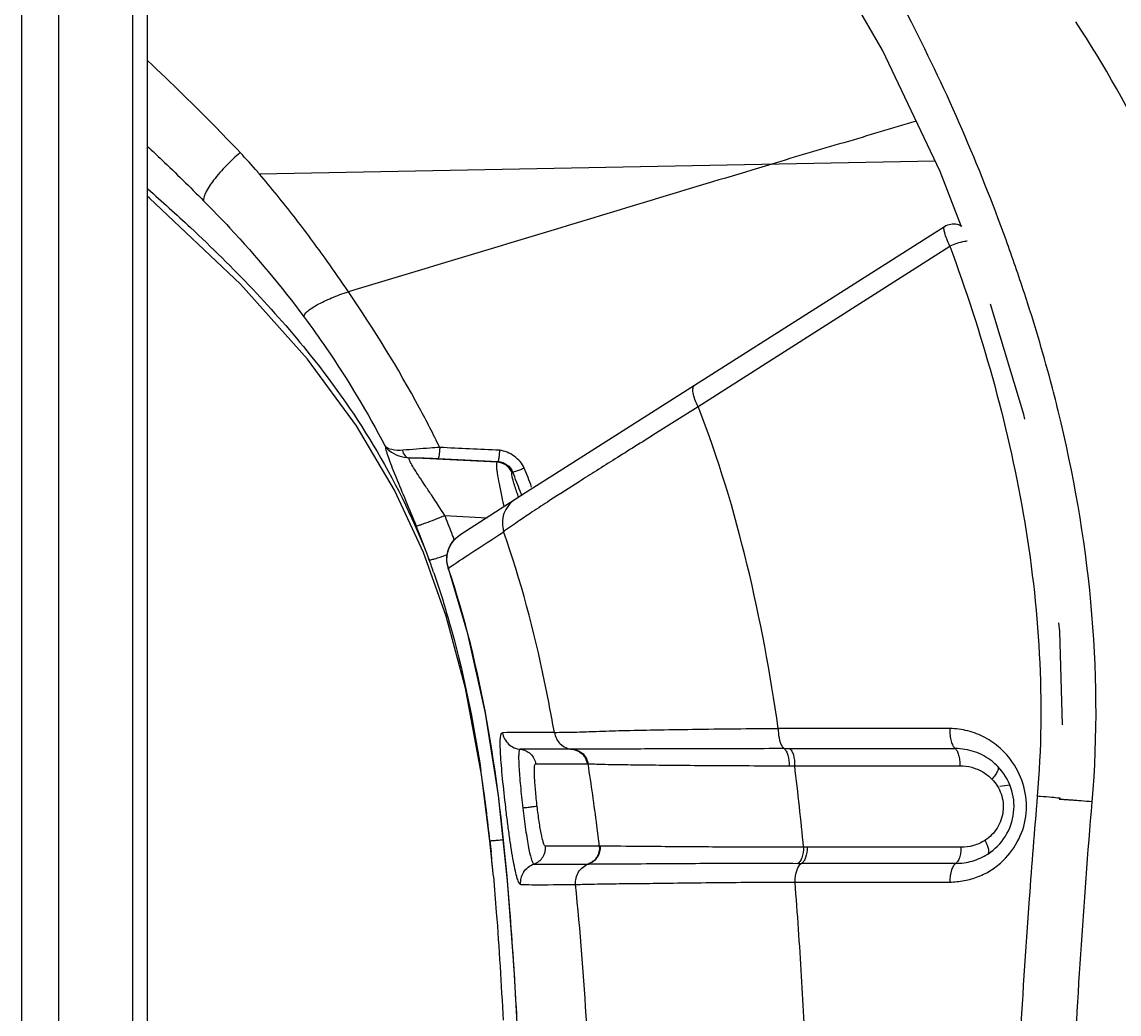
# Model space of a CAD drawing. Header units: millimetres. Extents: x -73584 to -37571, y -61249 to -50748.
# Drawn here: x -48269.71 to -48250.39, y -55066.37 to -55048.91 of the extents above; entities that cross this region are included whole.
import ezdxf

# ---------------------------------------------------------------- set-up
doc = ezdxf.new("R2010")
doc.units = ezdxf.units.MM
doc.header["$LTSCALE"] = 200
for name, color, linetype in [('1', 7, 'Continuous'), ('DIM', 3, 'Continuous'), ('SOLID_1', 7, 'Continuous')]:
    doc.layers.add(name, color=color, linetype=linetype)

# ---------------------------------------------------------------- blocks, each defined once
blk = doc.blocks.new('5569')
at = {"color": 7, "linetype": 'Continuous'}
for p, q in [((-46036.839, -55050.315), (-46036.839, -54818.218)), ((-46037.101, -55042.922), (-46037.101, -54825.611)), ((-46039.052, -55041.77), (-46039.052, -54826.763)), ((-46038.402, -55041.77), (-46038.402, -54826.763))]:
    blk.add_line(p, q, dxfattribs=at)
at = {"layer": '1', "color": 7, "linetype": 'Continuous'}
for p, q in [((-46022.649, -54876.023), (-46022.65, -54876.023)), ((-46022.811, -54876.069), (-46027.209, -54878.86)), ((-46027.147, -54879.234), (-46022.715, -54876.411)), ((-46027.209, -54878.86), (-46029.657, -54880.415)), ((-46029.657, -54880.415), (-46030.166, -54880.74)), ((-46030.368, -54880.869), (-46031.344, -54881.498)), ((-46030.166, -54880.74), (-46030.368, -54880.869)), ((-46031.546, -54882.078), (-46031.545, -54882.079)), ((-46022.716, -54884.899), (-46025.736, -54884.899)), ((-46029.35, -54885.265), (-46030.28, -54885.265)), ((-46030.167, -54885.265), (-46030.278, -54885.265)), ((-46025.632, -54885.253), (-46022.621, -54885.253)), ((-46030.007, -54885.523), (-46029.085, -54885.524)), ((-46029.743, -54885.523), (-46029.435, -54885.523)), ((-46025.543, -54885.555), (-46025.447, -54885.555)), ((-46025.447, -54885.555), (-46022.539, -54885.555)), ((-46021.794, -54885.654), (-46021.871, -54885.566)), ((-46028.886, -54886.971), (-46029.836, -54886.971)), ((-46028.874, -54886.971), (-46028.886, -54886.971)), ((-46022.519, -54886.991), (-46025.291, -54886.991)), ((-46022.048, -54887.11), (-46021.969, -54887.054)), ((-46030.037, -54887.285), (-46029.086, -54887.285)), ((-46029.785, -54887.285), (-46029.634, -54887.285)), ((-46029.283, -54887.285), (-46029.085, -54887.285)), ((-46029.085, -54887.285), (-46029.073, -54887.285)), ((-46025.389, -54887.273), (-46025.325, -54887.273)), ((-46022.61, -54887.273), (-46025.325, -54887.273)), ((-46025.44, -54887.604), (-46022.716, -54887.604))]:
    blk.add_line(p, q, dxfattribs=at)
for points in [[(-46031.556, -54882.042), (-46031.571, -54881.947), (-46031.567, -54881.853), (-46031.546, -54881.76), (-46031.508, -54881.674), (-46031.454, -54881.595), (-46031.386, -54881.528), (-46031.345, -54881.498)], [(-46029.882, -54905.249), (-46029.922, -54903.371), (-46029.968, -54901.381), (-46030.016, -54899.458), (-46030.065, -54897.599), (-46030.118, -54895.799), (-46030.172, -54894.055), (-46030.231, -54892.365), (-46030.299, -54890.724), (-46030.388, -54889.13), (-46030.504, -54887.581), (-46030.664, -54886.077), (-46030.891, -54884.627), (-46031.201, -54883.234), (-46031.556, -54882.042)], [(-46030.007, -54885.523), (-46029.882, -54885.522), (-46029.743, -54885.523)], [(-46029.558, -54886.97), (-46029.704, -54886.97), (-46029.836, -54886.971)]]:
    blk.add_lwpolyline(points, dxfattribs=at)
for centre, radius, start, end in [((-46022.649, -54876.324), 0.301, 84.01, 89.9659), ((-46022.654, -54876.328), 0.307, 59.8368, 63.1444), ((-46024.881, -54884.916), 0.855, 178.8093, 180.0184), ((-46021.792, -54884.917), 0.925, 178.898, 180.0153), ((-46022.609, -54886.29), 1.033, 44.4139, 51.9223), ((-46068.563, -54890.964), 43.454, 5.2459, 7.1502), ((-46022.586, -54886.266), 1.001, 302.5026, 44.3847), ((-46022.868, -54907.241), 21.217, 85.2656, 85.4247), ((-46086.531, -54892.503), 56.243, 4.4939, 5.1028), ((-46100.047, -54893.559), 69.8, 3.77126, 4.48863), ((-46120.348, -54894.907), 90.146, 3.16758, 3.77748)]:
    blk.add_arc(centre, radius, start, end, dxfattribs=at)
for points, knots in [([(-46022.65, -54876.023), (-46022.665, -54876.023), (-46022.721, -54876.027), (-46022.776, -54876.047), (-46022.811, -54876.069)], [0, 0, 0, 0, 0.267167, 1, 1, 1, 1]), ([(-46022.715, -54876.411), (-46022.735, -54876.369), (-46022.768, -54876.292), (-46022.803, -54876.19), (-46022.82, -54876.121), (-46022.82, -54876.084), (-46022.815, -54876.072), (-46022.811, -54876.069)], [0, 0, 0, 0, 0.383816, 0.691604, 0.899089, 0.961488, 1, 1, 1, 1]), ([(-46022.716, -54876.411), (-46022.435, -54877.171), (-46021.928, -54878.723), (-46021.377, -54881.122), (-46021.086, -54883.593), (-46021.105, -54885.26), (-46021.176, -54886.092)], [0, 0, 0, 0, 0.245971, 0.495302, 0.746577, 1, 1, 1, 1]), ([(-46022.458, -54876.329), (-46022.504, -54876.336), (-46022.592, -54876.359), (-46022.676, -54876.393), (-46022.715, -54876.411)], [0, 0, 0, 0, 0.512304, 1, 1, 1, 1]), ([(-46022.412, -54876.324), (-46022.415, -54876.324), (-46022.431, -54876.325), (-46022.447, -54876.327), (-46022.458, -54876.329)], [0, 0, 0, 0, 0.233725, 1, 1, 1, 1]), ([(-46027.147, -54879.235), (-46027.168, -54879.193), (-46027.203, -54879.114), (-46027.233, -54879.016), (-46027.24, -54878.947), (-46027.238, -54878.902), (-46027.224, -54878.87), (-46027.209, -54878.86)], [0, 0, 0, 0, 0.349935, 0.651928, 0.770524, 0.866188, 1, 1, 1, 1]), ([(-46027.147, -54879.235), (-46027.397, -54879.393), (-46027.767, -54879.627), (-46028.254, -54879.934), (-46028.602, -54880.151), (-46028.931, -54880.356), (-46029.315, -54880.602), (-46029.588, -54880.779), (-46029.761, -54880.889)], [0, 0, 0, 0, 0.286297, 0.424951, 0.558231, 0.684205, 0.800978, 1, 1, 1, 1]), ([(-46025.736, -54884.899), (-46025.874, -54883.933), (-46026.229, -54882.015), (-46026.791, -54880.141), (-46027.147, -54879.234)], [0, 0, 0, 0, 0.50031, 1, 1, 1, 1]), ([(-46030.368, -54880.869), (-46030.457, -54880.925), (-46030.567, -54881.063), (-46030.601, -54881.276), (-46030.586, -54881.385), (-46030.57, -54881.436)], [0, 0, 0, 0, 0.494474, 0.752369, 1, 1, 1, 1]), ([(-46029.761, -54880.889), (-46029.863, -54880.955), (-46030.042, -54881.07), (-46030.311, -54881.253), (-46030.479, -54881.369), (-46030.571, -54881.435)], [0, 0, 0, 0, 0.374069, 0.653057, 1, 1, 1, 1]), ([(-46031.544, -54882.079), (-46031.414, -54881.988), (-46031.089, -54881.774), (-46030.763, -54881.561), (-46030.57, -54881.436)], [0, 0, 0, 0, 0.407972, 1, 1, 1, 1]), ([(-46029.677, -54884.969), (-46029.731, -54884.669), (-46029.959, -54883.475), (-46030.267, -54882.294), (-46030.571, -54881.435)], [0, 0, 0, 0, 0.250698, 1, 1, 1, 1]), ([(-46031.544, -54882.079), (-46031.562, -54882.027), (-46031.58, -54881.916), (-46031.551, -54881.751), (-46031.473, -54881.604), (-46031.391, -54881.528), (-46031.344, -54881.498)], [0, 0, 0, 0, 0.252233, 0.500245, 0.748102, 1, 1, 1, 1]), ([(-46030.511, -54887.501), (-46030.593, -54886.582), (-46030.811, -54884.75), (-46031.25, -54882.951), (-46031.545, -54882.079)], [0, 0, 0, 0, 0.500227, 1, 1, 1, 1]), ([(-46029.676, -54884.968), (-46029.621, -54884.967), (-46029.489, -54884.965), (-46029.245, -54884.963), (-46028.902, -54884.948), (-46028.447, -54884.934), (-46027.881, -54884.923), (-46026.965, -54884.908), (-46026.239, -54884.901), (-46025.736, -54884.899)], [0, 0, 0, 0, 0.041423, 0.100482, 0.186293, 0.302298, 0.447365, 0.616759, 1, 1, 1, 1]), ([(-46025.736, -54884.917), (-46025.736, -54884.938), (-46025.733, -54885.016), (-46025.719, -54885.094), (-46025.7, -54885.148)], [0, 0, 0, 0, 0.267873, 1, 1, 1, 1]), ([(-46022.717, -54884.917), (-46022.717, -54884.952), (-46022.712, -54885.021), (-46022.695, -54885.119), (-46022.666, -54885.197), (-46022.638, -54885.24), (-46022.621, -54885.253)], [0, 0, 0, 0, 0.295223, 0.583779, 0.825575, 1, 1, 1, 1]), ([(-46021.609, -54885.498), (-46021.672, -54885.406), (-46021.818, -54885.238), (-46022.089, -54885.048), (-46022.394, -54884.93), (-46022.609, -54884.901), (-46022.716, -54884.899)], [0, 0, 0, 0, 0.255091, 0.505847, 0.753559, 1, 1, 1, 1]), ([(-46030.27, -54887.648), (-46030.276, -54887.648), (-46030.288, -54887.638), (-46030.31, -54887.602), (-46030.336, -54887.523), (-46030.368, -54887.397), (-46030.401, -54887.229), (-46030.435, -54887.027), (-46030.469, -54886.798), (-46030.502, -54886.55), (-46030.544, -54886.208), (-46030.58, -54885.873), (-46030.61, -54885.559), (-46030.625, -54885.361), (-46030.631, -54885.219), (-46030.631, -54885.127), (-46030.628, -54885.074), (-46030.623, -54885.032), (-46030.617, -54884.999), (-46030.604, -54884.973), (-46030.593, -54884.973)], [0, 0, 0, 0, 0.00596, 0.015461, 0.047306, 0.096026, 0.159445, 0.235262, 0.321082, 0.41416, 0.511011, 0.700035, 0.785013, 0.858785, 0.917986, 0.941346, 0.960614, 0.97598, 0.987552, 1, 1, 1, 1]), ([(-46029.678, -54884.969), (-46029.768, -54884.969), (-46030.073, -54884.97), (-46030.378, -54884.97), (-46030.593, -54884.973)], [0, 0, 0, 0, 0.296282, 1, 1, 1, 1]), ([(-46030.593, -54884.973), (-46030.587, -54885.011), (-46030.56, -54885.086), (-46030.467, -54885.209), (-46030.352, -54885.259), (-46030.278, -54885.265)], [0, 0, 0, 0, 0.25214, 0.512061, 1, 1, 1, 1]), ([(-46029.677, -54884.969), (-46029.666, -54885.044), (-46029.593, -54885.19), (-46029.443, -54885.258), (-46029.368, -54885.265)], [0, 0, 0, 0, 0.502226, 1, 1, 1, 1]), ([(-46030.278, -54885.265), (-46030.287, -54885.265), (-46030.297, -54885.287), (-46030.301, -54885.313), (-46030.305, -54885.349), (-46030.307, -54885.392), (-46030.307, -54885.468), (-46030.302, -54885.581), (-46030.291, -54885.736), (-46030.269, -54885.979), (-46030.248, -54886.17), (-46030.233, -54886.301)], [0, 0, 0, 0, 0.025289, 0.049912, 0.083361, 0.125471, 0.17587, 0.299667, 0.449981, 0.62121, 1, 1, 1, 1]), ([(-46030.278, -54885.265), (-46030.212, -54885.271), (-46030.081, -54885.329), (-46030.016, -54885.457), (-46030.007, -54885.523)], [0, 0, 0, 0, 0.499219, 1, 1, 1, 1]), ([(-46029.367, -54885.265), (-46029.302, -54885.271), (-46029.173, -54885.331), (-46029.111, -54885.459), (-46029.102, -54885.524)], [0, 0, 0, 0, 0.497738, 1, 1, 1, 1]), ([(-46025.632, -54885.253), (-46026.105, -54885.256), (-46026.788, -54885.258), (-46027.652, -54885.26), (-46028.419, -54885.26), (-46028.975, -54885.268), (-46029.35, -54885.265)], [0, 0, 0, 0, 0.381184, 0.551216, 0.69721, 1, 1, 1, 1]), ([(-46029.35, -54885.265), (-46029.286, -54885.271), (-46029.156, -54885.331), (-46029.094, -54885.459), (-46029.085, -54885.524)], [0, 0, 0, 0, 0.497626, 1, 1, 1, 1]), ([(-46025.7, -54885.148), (-46025.697, -54885.156), (-46025.685, -54885.186), (-46025.67, -54885.214), (-46025.655, -54885.231)], [0, 0, 0, 0, 0.283894, 1, 1, 1, 1]), ([(-46025.655, -54885.231), (-46025.653, -54885.233), (-46025.646, -54885.241), (-46025.639, -54885.248), (-46025.632, -54885.253)], [0, 0, 0, 0, 0.270447, 1, 1, 1, 1]), ([(-46025.632, -54885.253), (-46025.617, -54885.264), (-46025.59, -54885.302), (-46025.552, -54885.402), (-46025.542, -54885.492), (-46025.543, -54885.555)], [0, 0, 0, 0, 0.177569, 0.414641, 1, 1, 1, 1]), ([(-46025.536, -54885.253), (-46025.52, -54885.264), (-46025.493, -54885.3), (-46025.455, -54885.401), (-46025.446, -54885.491), (-46025.447, -54885.555)], [0, 0, 0, 0, 0.175612, 0.41114, 1, 1, 1, 1]), ([(-46021.972, -54885.476), (-46022.063, -54885.404), (-46022.272, -54885.291), (-46022.506, -54885.253), (-46022.621, -54885.253)], [0, 0, 0, 0, 0.502637, 1, 1, 1, 1]), ([(-46022.621, -54885.253), (-46022.607, -54885.264), (-46022.582, -54885.301), (-46022.556, -54885.371), (-46022.542, -54885.459), (-46022.539, -54885.523), (-46022.539, -54885.555)], [0, 0, 0, 0, 0.167738, 0.406215, 0.698135, 1, 1, 1, 1]), ([(-46021.774, -54887.223), (-46021.663, -54887.114), (-46021.475, -54886.855), (-46021.339, -54886.394), (-46021.386, -54885.915), (-46021.522, -54885.626), (-46021.609, -54885.498)], [0, 0, 0, 0, 0.24823, 0.500343, 0.752263, 1, 1, 1, 1]), ([(-46029.98, -54886.27), (-46029.991, -54886.176), (-46030.006, -54886.039), (-46030.02, -54885.864), (-46030.027, -54885.752), (-46030.03, -54885.66), (-46030.028, -54885.589), (-46030.024, -54885.547), (-46030.014, -54885.524), (-46030.007, -54885.523)], [0, 0, 0, 0, 0.376628, 0.547317, 0.697664, 0.822315, 0.915956, 0.973689, 1, 1, 1, 1]), ([(-46029.084, -54885.524), (-46029.035, -54885.522), (-46028.917, -54885.526), (-46028.7, -54885.533), (-46028.397, -54885.535), (-46027.991, -54885.541), (-46027.484, -54885.547), (-46026.891, -54885.55), (-46026.234, -54885.554), (-46025.777, -54885.555), (-46025.543, -54885.555)], [0, 0, 0, 0, 0.041592, 0.099667, 0.183948, 0.298772, 0.443343, 0.61337, 0.801629, 1, 1, 1, 1]), ([(-46028.886, -54886.971), (-46028.9, -54886.85), (-46028.959, -54886.367), (-46029.027, -54885.885), (-46029.084, -54885.524)], [0, 0, 0, 0, 0.249416, 1, 1, 1, 1]), ([(-46022.539, -54885.555), (-46022.469, -54885.556), (-46022.328, -54885.573), (-46022.196, -54885.628), (-46022.135, -54885.664)], [0, 0, 0, 0, 0.498519, 1, 1, 1, 1]), ([(-46021.871, -54885.566), (-46021.863, -54885.574), (-46021.86, -54885.596), (-46021.867, -54885.625), (-46021.883, -54885.667), (-46021.919, -54885.723), (-46021.954, -54885.768), (-46021.973, -54885.79)], [0, 0, 0, 0, 0.128593, 0.223993, 0.343628, 0.649675, 1, 1, 1, 1]), ([(-46021.973, -54885.79), (-46021.939, -54885.827), (-46021.875, -54885.908), (-46021.807, -54886.048), (-46021.773, -54886.201), (-46021.773, -54886.412), (-46021.845, -54886.616), (-46021.975, -54886.777), (-46022.055, -54886.841), (-46022.097, -54886.869)], [0, 0, 0, 0, 0.122683, 0.247209, 0.373663, 0.500995, 0.752968, 0.877504, 1, 1, 1, 1]), ([(-46029.98, -54886.27), (-46029.988, -54886.271), (-46030.015, -54886.274), (-46030.069, -54886.282), (-46030.145, -54886.291), (-46030.202, -54886.298), (-46030.233, -54886.301)], [0, 0, 0, 0, 0.097072, 0.3163, 0.637216, 1, 1, 1, 1]), ([(-46029.836, -54886.971), (-46029.843, -54886.97), (-46029.857, -54886.949), (-46029.871, -54886.911), (-46029.889, -54886.845), (-46029.907, -54886.76), (-46029.927, -54886.654), (-46029.953, -54886.489), (-46029.97, -54886.359), (-46029.98, -54886.27)], [0, 0, 0, 0, 0.028202, 0.087957, 0.181278, 0.305073, 0.454726, 0.624779, 1, 1, 1, 1]), ([(-46021.175, -54886.092), (-46021.226, -54886.692), (-46021.415, -54889.095), (-46021.55, -54891.501), (-46021.636, -54893.306)], [0, 0, 0, 0, 0.250138, 1, 1, 1, 1]), ([(-46020.786, -54886.127), (-46020.83, -54886.122), (-46020.94, -54886.112), (-46021.051, -54886.102), (-46021.117, -54886.096)], [0, 0, 0, 0, 0.402247, 1, 1, 1, 1]), ([(-46020.768, -54886.13), (-46020.768, -54886.13), (-46020.77, -54886.13), (-46020.773, -54886.129), (-46020.779, -54886.128), (-46020.783, -54886.127), (-46020.786, -54886.127)], [0, 0, 0, 0, 0.061457, 0.240844, 0.550075, 1, 1, 1, 1]), ([(-46030.233, -54886.301), (-46030.218, -54886.428), (-46030.195, -54886.61), (-46030.159, -54886.843), (-46030.134, -54886.99), (-46030.109, -54887.111), (-46030.085, -54887.2), (-46030.065, -54887.255), (-46030.049, -54887.28), (-46030.04, -54887.285), (-46030.036, -54887.285)], [0, 0, 0, 0, 0.37617, 0.546235, 0.695619, 0.818905, 0.911673, 0.971323, 0.988893, 1, 1, 1, 1]), ([(-46030.036, -54887.285), (-46029.974, -54887.264), (-46029.861, -54887.176), (-46029.829, -54887.036), (-46029.836, -54886.971)], [0, 0, 0, 0, 0.499263, 1, 1, 1, 1]), ([(-46028.886, -54886.971), (-46028.88, -54887.036), (-46028.911, -54887.175), (-46029.023, -54887.264), (-46029.085, -54887.285)], [0, 0, 0, 0, 0.502056, 1, 1, 1, 1]), ([(-46028.874, -54886.971), (-46028.867, -54887.036), (-46028.899, -54887.175), (-46029.011, -54887.264), (-46029.073, -54887.285)], [0, 0, 0, 0, 0.502148, 1, 1, 1, 1]), ([(-46025.291, -54886.991), (-46025.757, -54886.991), (-46026.592, -54886.988), (-46027.664, -54886.98), (-46028.393, -54886.975), (-46028.752, -54886.971), (-46028.874, -54886.971)], [0, 0, 0, 0, 0.390023, 0.699192, 0.898157, 1, 1, 1, 1]), ([(-46025.291, -54886.991), (-46025.292, -54887.052), (-46025.303, -54887.14), (-46025.345, -54887.234), (-46025.374, -54887.266), (-46025.389, -54887.273)], [0, 0, 0, 0, 0.60118, 0.837443, 1, 1, 1, 1]), ([(-46025.227, -54886.991), (-46025.228, -54887.052), (-46025.241, -54887.138), (-46025.281, -54887.232), (-46025.31, -54887.265), (-46025.325, -54887.273)], [0, 0, 0, 0, 0.597866, 0.830357, 1, 1, 1, 1]), ([(-46022.519, -54886.991), (-46022.519, -54887.022), (-46022.524, -54887.084), (-46022.542, -54887.169), (-46022.569, -54887.233), (-46022.596, -54887.266), (-46022.61, -54887.273)], [0, 0, 0, 0, 0.312715, 0.60747, 0.840525, 1, 1, 1, 1]), ([(-46022.097, -54886.869), (-46022.16, -54886.909), (-46022.297, -54886.97), (-46022.446, -54886.991), (-46022.519, -54886.991)], [0, 0, 0, 0, 0.503716, 1, 1, 1, 1]), ([(-46022.097, -54886.869), (-46022.083, -54886.896), (-46022.059, -54886.947), (-46022.037, -54887.01), (-46022.031, -54887.054), (-46022.031, -54887.083), (-46022.039, -54887.104), (-46022.048, -54887.11)], [0, 0, 0, 0, 0.358369, 0.655763, 0.773282, 0.868295, 1, 1, 1, 1]), ([(-46022.716, -54887.604), (-46022.631, -54887.6), (-46022.46, -54887.584), (-46022.21, -54887.512), (-46021.975, -54887.395), (-46021.837, -54887.285), (-46021.774, -54887.223)], [0, 0, 0, 0, 0.246253, 0.494356, 0.745295, 1, 1, 1, 1]), ([(-46022.61, -54887.273), (-46022.513, -54887.273), (-46022.315, -54887.246), (-46022.133, -54887.164), (-46022.048, -54887.11)], [0, 0, 0, 0, 0.491759, 1, 1, 1, 1]), ([(-46030.27, -54887.648), (-46030.277, -54887.574), (-46030.249, -54887.453), (-46030.144, -54887.338), (-46030.073, -54887.298), (-46030.036, -54887.285)], [0, 0, 0, 0, 0.483021, 0.744388, 1, 1, 1, 1]), ([(-46029.306, -54887.647), (-46029.312, -54887.571), (-46029.275, -54887.411), (-46029.144, -54887.309), (-46029.073, -54887.285)], [0, 0, 0, 0, 0.502078, 1, 1, 1, 1]), ([(-46029.073, -54887.285), (-46028.946, -54887.282), (-46028.577, -54887.278), (-46028.029, -54887.28), (-46027.398, -54887.274), (-46026.78, -54887.271), (-46026.1, -54887.271), (-46025.63, -54887.272), (-46025.389, -54887.273)], [0, 0, 0, 0, 0.102939, 0.300614, 0.446493, 0.616952, 0.803961, 1, 1, 1, 1]), ([(-46025.44, -54887.604), (-46025.439, -54887.531), (-46025.426, -54887.429), (-46025.377, -54887.319), (-46025.343, -54887.282), (-46025.325, -54887.273)], [0, 0, 0, 0, 0.601381, 0.83202, 1, 1, 1, 1]), ([(-46022.61, -54887.273), (-46022.627, -54887.282), (-46022.659, -54887.32), (-46022.704, -54887.43), (-46022.715, -54887.531), (-46022.716, -54887.604)], [0, 0, 0, 0, 0.163154, 0.393114, 1, 1, 1, 1]), ([(-46029.306, -54887.647), (-46029.253, -54887.643), (-46029.124, -54887.641), (-46028.886, -54887.635), (-46028.552, -54887.63), (-46028.107, -54887.627), (-46027.554, -54887.619), (-46026.908, -54887.611), (-46026.192, -54887.605), (-46025.695, -54887.604), (-46025.44, -54887.604)], [0, 0, 0, 0, 0.041205, 0.099822, 0.185022, 0.300265, 0.444711, 0.614228, 0.802092, 1, 1, 1, 1]), ([(-46025.243, -54890.907), (-46025.268, -54890.356), (-46025.323, -54889.255), (-46025.396, -54888.154), (-46025.44, -54887.604)], [0, 0, 0, 0, 0.499549, 1, 1, 1, 1]), ([(-46030.27, -54887.648), (-46030.206, -54887.648), (-46029.884, -54887.649), (-46029.563, -54887.648), (-46029.306, -54887.647)], [0, 0, 0, 0, 0.200583, 1, 1, 1, 1]), ([(-46029.063, -54890.93), (-46029.076, -54890.656), (-46029.136, -54889.561), (-46029.22, -54888.466), (-46029.306, -54887.647)], [0, 0, 0, 0, 0.249896, 1, 1, 1, 1])]:
    blk.add_open_spline(points, degree=3, knots=knots, dxfattribs=at)
for points in [[(-46022.516, -54876.055), (-46022.557, -54876.034), (-46022.604, -54876.023), (-46022.65, -54876.023)], [(-46022.525, -54876.05), (-46022.554, -54876.036), (-46022.586, -54876.028), (-46022.618, -54876.024)], [(-46022.135, -54885.664), (-46022.076, -54885.699), (-46022.021, -54885.741), (-46021.973, -54885.79)]]:
    blk.add_open_spline(points, degree=3, dxfattribs=at)
at = {"layer": 'SOLID_1', "color": 7, "linetype": 'Continuous'}
for p, q in [((-46022.975, -54874.912), (-46034.87, -54875.141)), ((-46021.415, -54879.373), (-46022.001, -54877.428)), ((-46021.397, -54879.455), (-46021.415, -54879.373)), ((-46030.686, -54880.211), (-46032.23, -54880.133)), ((-46031.722, -54880.148), (-46030.67, -54880.201)), ((-46030.67, -54880.201), (-46030.686, -54880.211)), ((-46030.67, -54880.201), (-46030.675, -54880.204)), ((-46030.423, -54880.398), (-46030.409, -54880.389)), ((-46031.607, -54881.151), (-46030.859, -54881.189)), ((-46031.439, -54881.58), (-46031.454, -54881.539)), ((-46031.445, -54881.564), (-46031.454, -54881.539)), ((-46020.776, -54883.195), (-46020.795, -54883.037)), ((-46020.731, -54884.835), (-46020.776, -54883.195)), ((-46021.658, -54885.899), (-46021.832, -54885.918)), ((-46030.751, -54887.504), (-46030.813, -54886.874)), ((-46030.813, -54886.875), (-46030.792, -54887.075))]:
    blk.add_line(p, q, dxfattribs=at)
for points in [[(-46022.512, -54876.068), (-46022.888, -54875.095), (-46023.903, -54872.96), (-46025.094, -54870.9), (-46026.423, -54869.015), (-46027.938, -54867.262), (-46029.719, -54865.593), (-46031.39, -54864.311)], [(-46031.582, -54882.925), (-46031.981, -54881.802), (-46032.49, -54880.704), (-46033.16, -54879.572), (-46034.022, -54878.398), (-46035.204, -54877.077), (-46036.803, -54875.565), (-46036.839, -54875.535)], [(-46030.813, -54886.875), (-46030.96, -54885.712), (-46031.245, -54884.188), (-46031.582, -54882.925)]]:
    blk.add_lwpolyline(points, dxfattribs=at)
for centre, radius, start, end in [((-46037.175, -54883.415), 19.954, 25.4155, 33.2865), ((-46043.694, -54882.739), 11.645, 40.9696, 43.2274), ((-46043.537, -54882.602), 11.436, 40.7259, 40.9659), ((-46051.687, -54887.173), 31.873, 18.167, 19.9469), ((-46047.636, -54887.302), 18.562, 20.7576, 21.8645), ((-46047.599, -54887.3), 18.741, 20.7858, 21.8732), ((-46016.499, -54877.746), 14.437, 192.3236, 193.021), ((-46047.777, -54887.356), 18.713, 20.5122, 20.7587), ((-46046.128, -54887.097), 15.691, 21.0505, 22.2677), ((-46046.407, -54887.165), 15.44, 19.8027, 22.196), ((-46046.32, -54887.171), 15.897, 20.7495, 21.0524), ((-46046.842, -54887.319), 15.902, 18.9229, 19.7954), ((-46056.294, -54889.486), 25.613, 8.2787, 8.6471), ((-46058.551, -54889.801), 27.892, 6.0221, 8.2513), ((-46070.801, -54891.089), 40.21, 5.1153, 5.7303)]:
    blk.add_arc(centre, radius, start, end, dxfattribs=at)
for points, knots in [([(-46014.442, -54881.634), (-46014.53, -54880.809), (-46014.743, -54879.162), (-46015.218, -54876.716), (-46015.779, -54874.715), (-46016.344, -54873.155), (-46016.832, -54872.016), (-46017.397, -54870.924), (-46018.031, -54869.882), (-46018.712, -54868.882), (-46019.666, -54867.605), (-46020.943, -54866.099), (-46022.584, -54864.422), (-46024.299, -54862.856), (-46026.052, -54861.355), (-46027.819, -54859.882), (-46030.186, -54857.977), (-46033.155, -54855.637), (-46035.502, -54853.744), (-46036.666, -54852.783)], [0, 0, 0, 0, 0.065877, 0.131728, 0.197645, 0.230622, 0.263376, 0.295912, 0.328174, 0.360158, 0.391894, 0.454703, 0.516693, 0.578039, 0.639018, 0.699868, 0.760673, 0.880214, 1, 1, 1, 1]), ([(-46021.726, -54876.299), (-46022.201, -54874.989), (-46023.29, -54872.474), (-46025.029, -54869.551), (-46026.64, -54867.461), (-46027.938, -54866.034), (-46029.329, -54864.742), (-46030.312, -54863.956), (-46030.819, -54863.589)], [0, 0, 0, 0, 0.263538, 0.517202, 0.641089, 0.762135, 0.881589, 1, 1, 1, 1]), ([(-46035.209, -54874.764), (-46035.342, -54874.623), (-46035.871, -54874.071), (-46036.42, -54873.538), (-46036.837, -54873.148)], [0, 0, 0, 0, 0.252769, 1, 1, 1, 1]), ([(-46023.309, -54874.21), (-46023.732, -54874.336), (-46024.578, -54874.592), (-46025.428, -54874.834), (-46025.85, -54874.967)], [0, 0, 0, 0, 0.499655, 1, 1, 1, 1]), ([(-46036.837, -54874.659), (-46036.754, -54874.736), (-46036.421, -54875.048), (-46036.094, -54875.367), (-46035.853, -54875.611)], [0, 0, 0, 0, 0.249088, 1, 1, 1, 1]), ([(-46035.209, -54874.764), (-46035.293, -54874.834), (-46035.459, -54874.989), (-46035.666, -54875.225), (-46035.801, -54875.42), (-46035.851, -54875.546), (-46035.857, -54875.593), (-46035.853, -54875.611)], [0, 0, 0, 0, 0.302897, 0.624551, 0.872026, 0.949892, 1, 1, 1, 1]), ([(-46025.85, -54874.967), (-46027.09, -54875.336), (-46029.573, -54876.092), (-46032.058, -54876.839), (-46033.305, -54877.212)], [0, 0, 0, 0, 0.498483, 1, 1, 1, 1]), ([(-46033.305, -54877.212), (-46033.427, -54877.031), (-46033.738, -54876.584), (-46034.252, -54875.887), (-46034.661, -54875.385), (-46034.87, -54875.141)], [0, 0, 0, 0, 0.25208, 0.628472, 1, 1, 1, 1]), ([(-46036.834, -54875.402), (-46036.581, -54875.625), (-46035.57, -54876.54), (-46034.616, -54877.525), (-46033.975, -54878.327)], [0, 0, 0, 0, 0.247132, 1, 1, 1, 1]), ([(-46035.853, -54875.611), (-46035.696, -54875.769), (-46035.07, -54876.42), (-46034.487, -54877.114), (-46034.082, -54877.661)], [0, 0, 0, 0, 0.246379, 1, 1, 1, 1]), ([(-46034.082, -54877.661), (-46034.089, -54877.625), (-46034.034, -54877.561), (-46033.952, -54877.5), (-46033.809, -54877.414), (-46033.593, -54877.315), (-46033.405, -54877.243), (-46033.305, -54877.212)], [0, 0, 0, 0, 0.120928, 0.222076, 0.348548, 0.657062, 1, 1, 1, 1]), ([(-46031.696, -54879.953), (-46031.809, -54879.72), (-46032.293, -54878.777), (-46032.853, -54877.873), (-46033.305, -54877.212)], [0, 0, 0, 0, 0.244286, 1, 1, 1, 1]), ([(-46020.807, -54879.309), (-46020.85, -54879.132), (-46021.029, -54878.435), (-46021.235, -54877.745), (-46021.403, -54877.235)], [0, 0, 0, 0, 0.253019, 1, 1, 1, 1]), ([(-46034.082, -54877.661), (-46033.948, -54877.841), (-46033.429, -54878.569), (-46032.965, -54879.338), (-46032.658, -54879.933)], [0, 0, 0, 0, 0.250712, 1, 1, 1, 1]), ([(-46033.975, -54878.327), (-46033.545, -54878.865), (-46032.741, -54880.011), (-46032.133, -54881.274), (-46031.88, -54881.934)], [0, 0, 0, 0, 0.493656, 1, 1, 1, 1]), ([(-46020.208, -54886.19), (-46020.109, -54885.023), (-46020.135, -54882.698), (-46020.536, -54880.415), (-46020.807, -54879.309)], [0, 0, 0, 0, 0.50699, 1, 1, 1, 1]), ([(-46032.657, -54879.933), (-46032.653, -54879.964), (-46032.633, -54880.037), (-46032.571, -54880.22), (-46032.455, -54880.505), (-46032.291, -54880.898), (-46032.172, -54881.182), (-46032.111, -54881.332)], [0, 0, 0, 0, 0.062727, 0.150133, 0.385741, 0.677105, 1, 1, 1, 1]), ([(-46032.346, -54880.003), (-46032.411, -54880.008), (-46032.519, -54880.005), (-46032.627, -54879.964), (-46032.657, -54879.933)], [0, 0, 0, 0, 0.598951, 1, 1, 1, 1]), ([(-46032.657, -54879.933), (-46032.638, -54879.962), (-46032.525, -54880.078), (-46032.355, -54880.129), (-46032.23, -54880.133)], [0, 0, 0, 0, 0.2167, 1, 1, 1, 1]), ([(-46032.354, -54880.003), (-46032.351, -54880.02), (-46032.333, -54880.072), (-46032.29, -54880.126), (-46032.25, -54880.132)], [0, 0, 0, 0, 0.292528, 1, 1, 1, 1]), ([(-46031.696, -54879.953), (-46031.753, -54879.956), (-46031.971, -54879.971), (-46032.187, -54879.988), (-46032.346, -54880.003)], [0, 0, 0, 0, 0.26658, 1, 1, 1, 1]), ([(-46031.696, -54879.953), (-46031.697, -54879.976), (-46031.7, -54880.022), (-46031.706, -54880.081), (-46031.712, -54880.122), (-46031.718, -54880.141), (-46031.72, -54880.147), (-46031.722, -54880.148)], [0, 0, 0, 0, 0.357376, 0.683939, 0.90538, 0.968764, 1, 1, 1, 1]), ([(-46030.643, -54880.002), (-46030.645, -54880.025), (-46030.648, -54880.071), (-46030.654, -54880.132), (-46030.66, -54880.174), (-46030.666, -54880.193), (-46030.668, -54880.2), (-46030.67, -54880.201)], [0, 0, 0, 0, 0.354624, 0.681935, 0.904866, 0.968656, 1, 1, 1, 1]), ([(-46030.207, -54880.318), (-46030.243, -54880.233), (-46030.374, -54880.091), (-46030.552, -54880.011), (-46030.644, -54880.005)], [0, 0, 0, 0, 0.500383, 1, 1, 1, 1]), ([(-46031.607, -54881.151), (-46031.684, -54881.029), (-46031.801, -54880.852), (-46031.952, -54880.625), (-46032.052, -54880.475), (-46032.134, -54880.35), (-46032.196, -54880.244), (-46032.227, -54880.188), (-46032.24, -54880.138), (-46032.231, -54880.134)], [0, 0, 0, 0, 0.361151, 0.529635, 0.681485, 0.810286, 0.909711, 0.973817, 1, 1, 1, 1]), ([(-46032.23, -54880.133), (-46032.192, -54880.133), (-46032.023, -54880.135), (-46031.853, -54880.142), (-46031.722, -54880.148)], [0, 0, 0, 0, 0.22387, 1, 1, 1, 1]), ([(-46030.686, -54880.211), (-46030.692, -54880.215), (-46030.697, -54880.237), (-46030.698, -54880.275), (-46030.694, -54880.333), (-46030.679, -54880.441), (-46030.65, -54880.608), (-46030.62, -54880.75), (-46030.603, -54880.828)], [0, 0, 0, 0, 0.032933, 0.0957, 0.188348, 0.308348, 0.618214, 1, 1, 1, 1]), ([(-46030.423, -54880.398), (-46030.444, -54880.346), (-46030.517, -54880.253), (-46030.63, -54880.214), (-46030.686, -54880.211)], [0, 0, 0, 0, 0.500396, 1, 1, 1, 1]), ([(-46030.67, -54880.201), (-46030.614, -54880.204), (-46030.502, -54880.244), (-46030.43, -54880.337), (-46030.409, -54880.389)], [0, 0, 0, 0, 0.499893, 1, 1, 1, 1]), ([(-46030.428, -54880.418), (-46030.428, -54880.415), (-46030.428, -54880.409), (-46030.427, -54880.4), (-46030.423, -54880.398)], [0, 0, 0, 0, 0.353973, 1, 1, 1, 1]), ([(-46030.405, -54880.529), (-46030.408, -54880.517), (-46030.417, -54880.48), (-46030.427, -54880.443), (-46030.428, -54880.418)], [0, 0, 0, 0, 0.324987, 1, 1, 1, 1]), ([(-46030.207, -54880.318), (-46030.23, -54880.327), (-46030.275, -54880.344), (-46030.335, -54880.368), (-46030.379, -54880.381), (-46030.402, -54880.39), (-46030.409, -54880.389)], [0, 0, 0, 0, 0.345837, 0.671466, 0.898955, 1, 1, 1, 1]), ([(-46030.307, -54880.833), (-46030.317, -54880.804), (-46030.352, -54880.703), (-46030.385, -54880.602), (-46030.405, -54880.529)], [0, 0, 0, 0, 0.28852, 1, 1, 1, 1]), ([(-46032.111, -54881.332), (-46032.105, -54881.333), (-46032.087, -54881.328), (-46032.052, -54881.319), (-46032.001, -54881.302), (-46031.91, -54881.27), (-46031.777, -54881.22), (-46031.666, -54881.175), (-46031.607, -54881.151)], [0, 0, 0, 0, 0.03466, 0.104739, 0.205677, 0.332564, 0.644283, 1, 1, 1, 1]), ([(-46031.88, -54881.934), (-46031.876, -54881.935), (-46031.866, -54881.933), (-46031.835, -54881.927), (-46031.774, -54881.909), (-46031.679, -54881.88), (-46031.606, -54881.855), (-46031.565, -54881.841)], [0, 0, 0, 0, 0.030078, 0.089819, 0.294847, 0.606354, 1, 1, 1, 1]), ([(-46031.799, -54882.162), (-46031.703, -54882.442), (-46031.348, -54883.58), (-46031.106, -54884.751), (-46030.972, -54885.636)], [0, 0, 0, 0, 0.248499, 1, 1, 1, 1]), ([(-46020.209, -54886.189), (-46020.274, -54886.184), (-46020.371, -54886.177), (-46020.499, -54886.167), (-46020.588, -54886.16), (-46020.665, -54886.155), (-46020.721, -54886.152), (-46020.754, -54886.15), (-46020.772, -54886.149), (-46020.781, -54886.15), (-46020.787, -54886.149), (-46020.788, -54886.15)], [0, 0, 0, 0, 0.337385, 0.504675, 0.661301, 0.798362, 0.906304, 0.946274, 0.975525, 0.993554, 1, 1, 1, 1]), ([(-46020.657, -54893.347), (-46020.628, -54892.751), (-46020.508, -54890.363), (-46020.361, -54887.977), (-46020.209, -54886.189)], [0, 0, 0, 0, 0.249735, 1, 1, 1, 1]), ([(-46030.813, -54886.875), (-46030.812, -54886.876), (-46030.805, -54886.874), (-46030.796, -54886.876), (-46030.776, -54886.873), (-46030.75, -54886.872), (-46030.717, -54886.869), (-46030.66, -54886.864), (-46030.614, -54886.859), (-46030.581, -54886.856)], [0, 0, 0, 0, 0.017173, 0.066636, 0.147776, 0.259858, 0.402134, 0.573849, 1, 1, 1, 1]), ([(-46030.751, -54887.504), (-46030.733, -54887.714), (-46030.663, -54888.557), (-46030.614, -54889.402), (-46030.579, -54890.036)], [0, 0, 0, 0, 0.249136, 1, 1, 1, 1])]:
    blk.add_open_spline(points, degree=3, knots=knots, dxfattribs=at)
blk.add_open_spline([(-46030.643, -54880.002), (-46030.994, -54879.99), (-46031.345, -54879.97), (-46031.696, -54879.953)], degree=3, dxfattribs=at)
blk = doc.blocks.new('*U670')
at = {"layer": 'DIM', "color": 3}
blk.add_blockref('5569', (46037.067, 54931.016), dxfattribs=at)
blk = doc.blocks.new('*U671')
at = {"layer": 'DIM', "color": 0, "linetype": 'ByBlock', "lineweight": -2, "transparency": 16777216}
blk.add_blockref('*U670', (0, 0), dxfattribs=at)

msp = doc.modelspace()

# ---------------------------------------------------------------- block references
at = {"layer": 'DIM', "color": 3}
msp.add_blockref('*U671', (-48267.725, -55107.458), dxfattribs=at)

doc.saveas('drawing.dxf')
